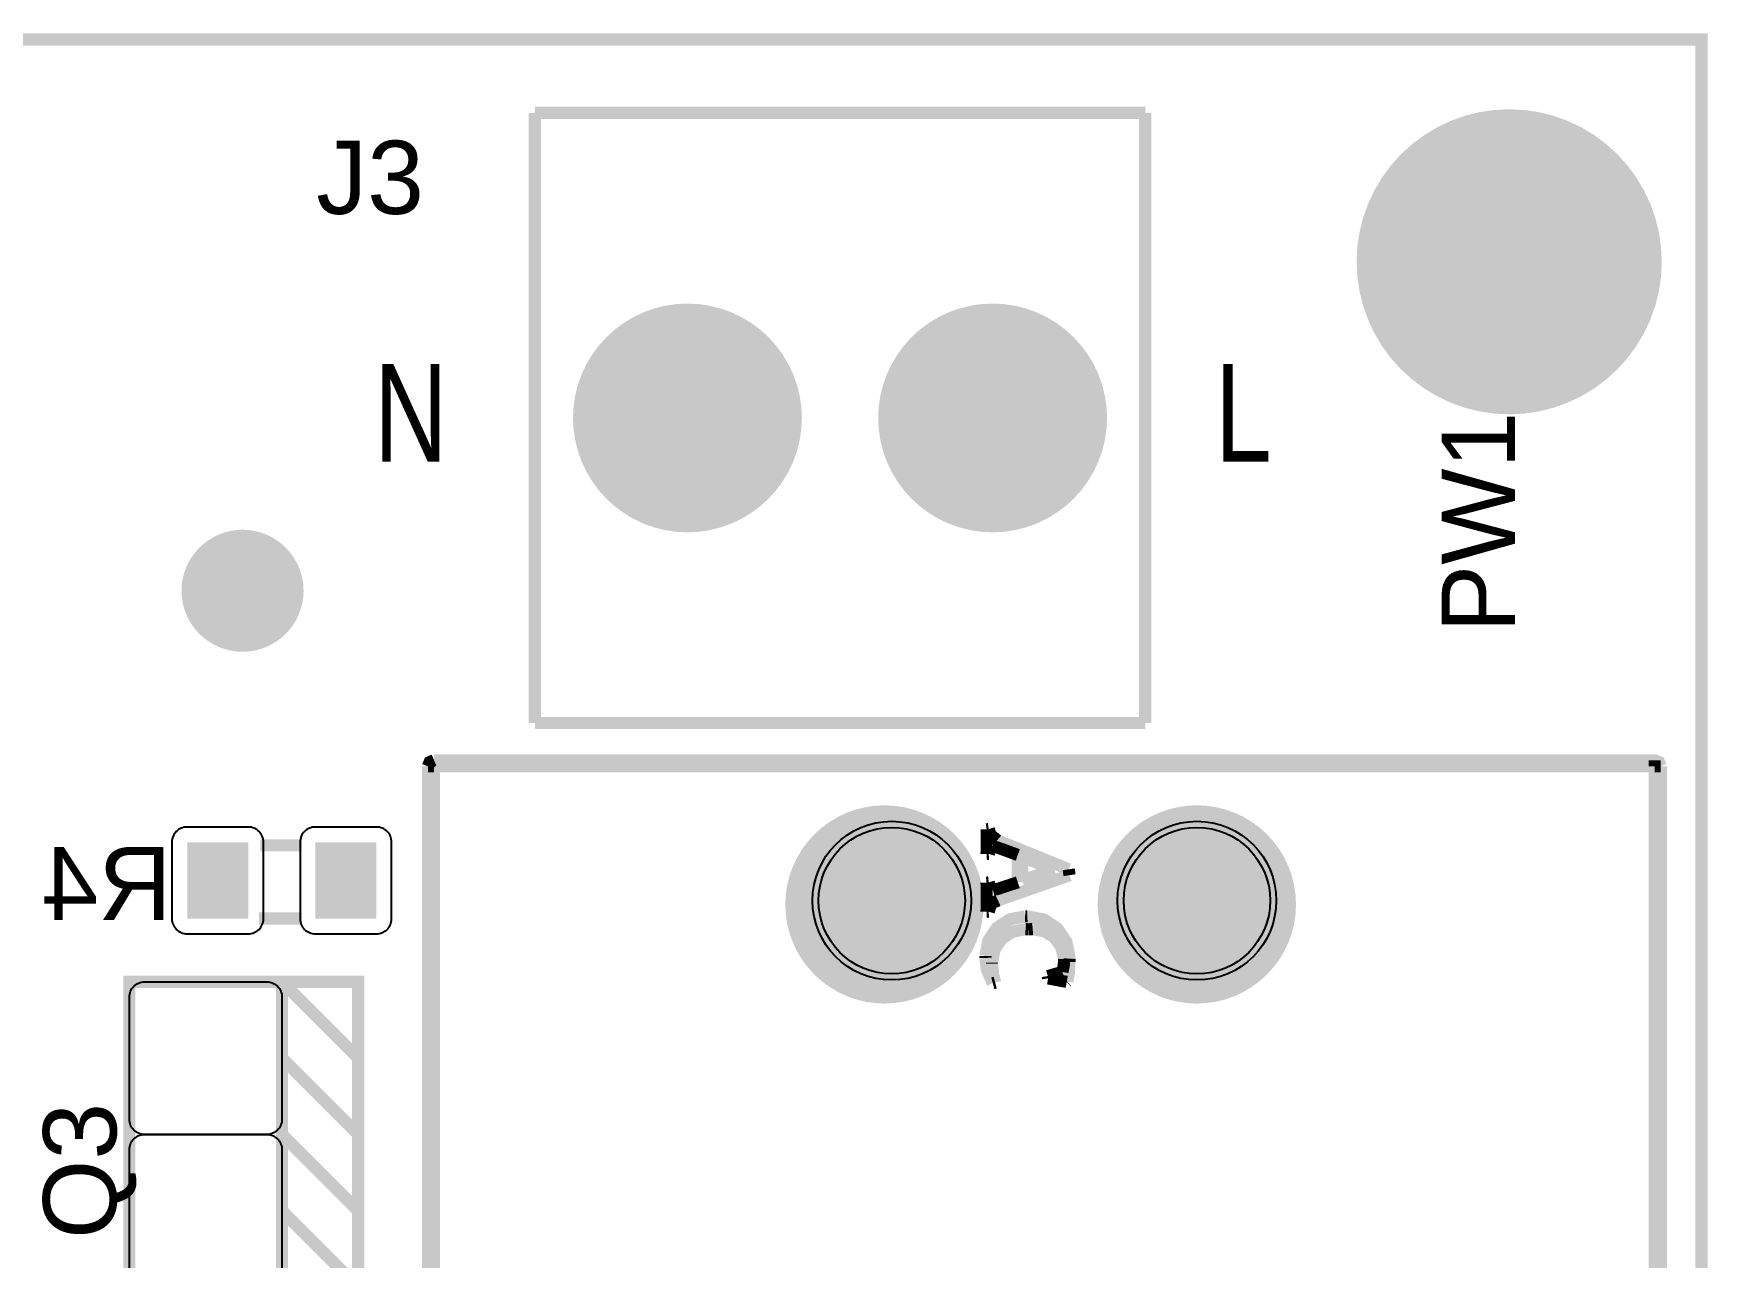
# Model space of a CAD drawing. Header units: inches. Extents: x -1.53 to 1.53, y -0.94 to 0.94.
# Drawn here: x 0.436 to 1.534, y 0.143 to 0.945 of the extents above; entities that cross this region are included whole.
import ezdxf

# ---------------------------------------------------------------- set-up
doc = ezdxf.new("R2010")
doc.units = ezdxf.units.IN
doc.layers.get('0').update_dxf_attribs({"linetype": 'CONTINUOUS'})

# ---------------------------------------------------------------- blocks, each defined once
blk = doc.blocks.new('RPAD')
blk.add_trace([(-0.5, -0.5), (-0.5, 0.5), (0.5, -0.5), (0.5, 0.5)])
blk = doc.blocks.new('EPAD')
at = {"const_width": 0.5}
blk.add_lwpolyline([(-0.25, 0, 1), (0.25, 0, 1)], format="xyb", close=True, dxfattribs=at)

msp = doc.modelspace()

# ---------------------------------------------------------------- linework, layer by layer
at = {"const_width": 0.008}
for points in [[(-1.529528, -0.940945), (1.529528, -0.940945), (1.529528, 0.940945), (-1.529528, 0.940945), (-1.529528, -0.940945)], [(-1.529528, -0.940945), (1.529528, -0.940945), (1.529528, 0.940945), (-1.529528, 0.940945), (-1.529528, -0.940945)], [(-1.529528, -0.940945), (1.529528, -0.940945), (1.529528, 0.940945), (-1.529528, 0.940945), (-1.529528, -0.940945)], [(0.764961, 0.492913), (0.764961, 0.892913)], [(1.164961, 0.892913), (0.764961, 0.892913)], [(0.764961, 0.492913), (0.764961, 0.892913)], [(1.164961, 0.892913), (0.764961, 0.892913)], [(0.764961, 0.492913), (0.764961, 0.892913)], [(1.164961, 0.892913), (0.764961, 0.892913)], [(1.164961, 0.492913), (1.164961, 0.892913)], [(1.164961, 0.492913), (1.164961, 0.892913)], [(1.164961, 0.492913), (1.164961, 0.892913)], [(1.164961, 0.492913), (0.764961, 0.492913)], [(1.164961, 0.492913), (0.764961, 0.492913)], [(1.164961, 0.492913), (0.764961, 0.492913)], [(0.698882, 0.468504), (0.696038, 0.467348), (0.694882, 0.464504)], [(0.698882, 0.468504), (0.696038, 0.467348), (0.694882, 0.464504)], [(0.698882, 0.468504), (0.696038, 0.467348), (0.694882, 0.464504)], [(0.698882, 0.468504), (1.498882, 0.468504), (1.501726, 0.467348), (1.502882, 0.464504)], [(1.498882, 0.464504), (0.698882, 0.464504), (0.698882, 0.468504)], [(0.698882, 0.468504), (1.498882, 0.468504), (1.501726, 0.467348), (1.502882, 0.464504)], [(1.498882, 0.464504), (0.698882, 0.464504), (0.698882, 0.468504)], [(0.698882, 0.468504), (1.498882, 0.468504), (1.501726, 0.467348), (1.502882, 0.464504)], [(1.498882, 0.464504), (0.698882, 0.464504), (0.698882, 0.468504)], [(1.498882, 0.468504), (1.498882, 0.464504)], [(1.498882, 0.468504), (1.498882, 0.464504)], [(1.498882, 0.468504), (1.498882, 0.464504)], [(0.694882, -0.887496), (0.694882, 0.464504)], [(0.698882, 0.464504), (0.694882, 0.464504)], [(0.694882, -0.887496), (0.694882, 0.464504)], [(0.698882, 0.464504), (0.694882, 0.464504)], [(0.694882, -0.887496), (0.694882, 0.464504)], [(0.698882, 0.464504), (0.694882, 0.464504)], [(0.698882, 0.464504), (0.698882, -0.887496)], [(0.698882, 0.464504), (0.698882, -0.887496)], [(0.698882, 0.464504), (0.698882, -0.887496)], [(1.502882, 0.464504), (1.498882, 0.464504)], [(1.498882, -0.887496), (1.498882, 0.464504)], [(1.502882, 0.464504), (1.498882, 0.464504)], [(1.498882, -0.887496), (1.498882, 0.464504)], [(1.502882, 0.464504), (1.498882, 0.464504)], [(1.498882, -0.887496), (1.498882, 0.464504)], [(1.502882, 0.464504), (1.502882, -0.887496)], [(1.502882, 0.464504), (1.502882, -0.887496)], [(1.502882, 0.464504), (1.502882, -0.887496)], [(1.061015, 0.423221), (1.062428, 0.423409)], [(1.061015, 0.423221), (1.062428, 0.423409)], [(1.061015, 0.423221), (1.062428, 0.423409)], [(1.061126, 0.415737), (1.061091, 0.419929), (1.061015, 0.423221)], [(1.061126, 0.415737), (1.061091, 0.419929), (1.061015, 0.423221)], [(1.061126, 0.415737), (1.061091, 0.419929), (1.061015, 0.423221)], [(1.061015, 0.407094), (1.061104, 0.411934), (1.061126, 0.415737)], [(1.061015, 0.407094), (1.061104, 0.411934), (1.061126, 0.415737)], [(1.061015, 0.407094), (1.061104, 0.411934), (1.061126, 0.415737)], [(1.062428, 0.423409), (1.06362, 0.419645)], [(1.062428, 0.423409), (1.06362, 0.419645)], [(1.062428, 0.423409), (1.06362, 0.419645)], [(1.068028, 0.416068), (1.063621, 0.419643)], [(1.068028, 0.416068), (1.063621, 0.419643)], [(1.068028, 0.416068), (1.063621, 0.419643)], [(1.068025, 0.416068), (1.11484, 0.397037)], [(1.068025, 0.416068), (1.11484, 0.397037)], [(1.068025, 0.416068), (1.11484, 0.397037)], [(0.612087, 0.412764), (0.585087, 0.412764)], [(0.612087, 0.412764), (0.585087, 0.412764)], [(0.612087, 0.412764), (0.585087, 0.412764)], [(1.062428, 0.407171), (1.061015, 0.407094)], [(1.062428, 0.407171), (1.061015, 0.407094)], [(1.062428, 0.407171), (1.061015, 0.407094)], [(1.06351, 0.410637), (1.062428, 0.407171)], [(1.06351, 0.410637), (1.062428, 0.407171)], [(1.06351, 0.410637), (1.062428, 0.407171)], [(1.065122, 0.41205), (1.06448, 0.411945), (1.063964, 0.411552), (1.06351, 0.410637)], [(1.065122, 0.41205), (1.06448, 0.411945), (1.063964, 0.411552), (1.06351, 0.410637)], [(1.065122, 0.41205), (1.06448, 0.411945), (1.063964, 0.411552), (1.06351, 0.410637)], [(1.070784, 0.410372), (1.067651, 0.411462), (1.065122, 0.41205)], [(1.070784, 0.410372), (1.067651, 0.411462), (1.065122, 0.41205)], [(1.070784, 0.410372), (1.067651, 0.411462), (1.065122, 0.41205)], [(1.081503, 0.406465), (1.070784, 0.410372)], [(1.081503, 0.406465), (1.070784, 0.410372)], [(1.081503, 0.406465), (1.070784, 0.410372)], [(1.081503, 0.388505), (1.081503, 0.406465)], [(1.081503, 0.388505), (1.081503, 0.406465)], [(1.081503, 0.388505), (1.081503, 0.406465)], [(1.084329, 0.405085), (1.084329, 0.38973)], [(1.105402, 0.396993), (1.084329, 0.405085)], [(1.084329, 0.405085), (1.084329, 0.38973)], [(1.105402, 0.396993), (1.084329, 0.405085)], [(1.084329, 0.405085), (1.084329, 0.38973)], [(1.105402, 0.396993), (1.084329, 0.405085)], [(1.115414, 0.393196), (1.068488, 0.37666)], [(1.115414, 0.393196), (1.068488, 0.37666)], [(1.115414, 0.393196), (1.068488, 0.37666)], [(1.084329, 0.38973), (1.105402, 0.396993)], [(1.084329, 0.38973), (1.105402, 0.396993)], [(1.084329, 0.38973), (1.105402, 0.396993)], [(1.11484, 0.397037), (1.115414, 0.393196)], [(1.11484, 0.397037), (1.115414, 0.393196)], [(1.11484, 0.397037), (1.115414, 0.393196)], [(1.061015, 0.388284), (1.062428, 0.388428)], [(1.061015, 0.388284), (1.062428, 0.388428)], [(1.061015, 0.388284), (1.062428, 0.388428)], [(1.061126, 0.378261), (1.061089, 0.383874), (1.061015, 0.388284)], [(1.061126, 0.378261), (1.061089, 0.383874), (1.061015, 0.388284)], [(1.061126, 0.378261), (1.061089, 0.383874), (1.061015, 0.388284)], [(1.062428, 0.388428), (1.063543, 0.384895)], [(1.062428, 0.388428), (1.063543, 0.384895)], [(1.062428, 0.388428), (1.063543, 0.384895)], [(1.065184, 0.383515), (1.063543, 0.384896)], [(1.065184, 0.383515), (1.063543, 0.384896)], [(1.065184, 0.383515), (1.063543, 0.384896)], [(1.065184, 0.383515), (1.065233, 0.383515)], [(1.065184, 0.383515), (1.065233, 0.383515)], [(1.065184, 0.383515), (1.065233, 0.383515)], [(1.065232, 0.383515), (1.068371, 0.384226), (1.070784, 0.385006)], [(1.065232, 0.383515), (1.068371, 0.384226), (1.070784, 0.385006)], [(1.065232, 0.383515), (1.068371, 0.384226), (1.070784, 0.385006)], [(1.070784, 0.385006), (1.081503, 0.388505)], [(1.070784, 0.385006), (1.081503, 0.388505)], [(1.070784, 0.385006), (1.081503, 0.388505)], [(1.061015, 0.369209), (1.061107, 0.374278), (1.061126, 0.378261)], [(1.061015, 0.369209), (1.061107, 0.374278), (1.061126, 0.378261)], [(1.061015, 0.369209), (1.061107, 0.374278), (1.061126, 0.378261)], [(1.062428, 0.369275), (1.061015, 0.369209)], [(1.062428, 0.369275), (1.061015, 0.369209)], [(1.062428, 0.369275), (1.061015, 0.369209)], [(1.063499, 0.372786), (1.062428, 0.369275)], [(1.063499, 0.372786), (1.062428, 0.369275)], [(1.063499, 0.372786), (1.062428, 0.369275)], [(1.068488, 0.37666), (1.06513, 0.375129), (1.064123, 0.374094), (1.063499, 0.372786)], [(1.068488, 0.37666), (1.06513, 0.375129), (1.064123, 0.374094), (1.063499, 0.372786)], [(1.068488, 0.37666), (1.06513, 0.375129), (1.064123, 0.374094), (1.063499, 0.372786)], [(0.612087, 0.364764), (0.584087, 0.364764)], [(0.612087, 0.364764), (0.584087, 0.364764)], [(0.612087, 0.364764), (0.584087, 0.364764)], [(1.086292, 0.366206), (1.076054, 0.3642), (1.067799, 0.358687), (1.062286, 0.350431), (1.06028, 0.340194)], [(1.086292, 0.366206), (1.076054, 0.3642), (1.067799, 0.358687), (1.062286, 0.350431), (1.06028, 0.340194)], [(1.086292, 0.366206), (1.076054, 0.3642), (1.067799, 0.358687), (1.062286, 0.350431), (1.06028, 0.340194)], [(1.086292, 0.366206), (1.087336, 0.366185)], [(1.086292, 0.366206), (1.087336, 0.366185)], [(1.086292, 0.366206), (1.087336, 0.366185)], [(1.087814, 0.366189), (1.087331, 0.366184)], [(1.087814, 0.366189), (1.087331, 0.366184)], [(1.087814, 0.366189), (1.087331, 0.366184)], [(1.087814, 0.366189), (1.098708, 0.364053), (1.107493, 0.358187), (1.113359, 0.349402), (1.115495, 0.338508)], [(1.087814, 0.366189), (1.098708, 0.364053), (1.107493, 0.358187), (1.113359, 0.349402), (1.115495, 0.338508)], [(1.087814, 0.366189), (1.098708, 0.364053), (1.107493, 0.358187), (1.113359, 0.349402), (1.115495, 0.338508)], [(1.086552, 0.357811), (1.077889, 0.356113), (1.070903, 0.351448), (1.066239, 0.344462), (1.064541, 0.335799)], [(1.086552, 0.357811), (1.077889, 0.356113), (1.070903, 0.351448), (1.066239, 0.344462), (1.064541, 0.335799)], [(1.086552, 0.357811), (1.077889, 0.356113), (1.070903, 0.351448), (1.066239, 0.344462), (1.064541, 0.335799)], [(1.086552, 0.357811), (1.0887, 0.357706)], [(1.086552, 0.357811), (1.0887, 0.357706)], [(1.086552, 0.357811), (1.0887, 0.357706)], [(1.09126, 0.357868), (1.088673, 0.357705)], [(1.09126, 0.357868), (1.088673, 0.357705)], [(1.09126, 0.357868), (1.088673, 0.357705)], [(1.09126, 0.357868), (1.099168, 0.356362), (1.10561, 0.352211), (1.110032, 0.345961), (1.111881, 0.338162)], [(1.09126, 0.357868), (1.099168, 0.356362), (1.10561, 0.352211), (1.110032, 0.345961), (1.111881, 0.338162)], [(1.09126, 0.357868), (1.099168, 0.356362), (1.10561, 0.352211), (1.110032, 0.345961), (1.111881, 0.338162)], [(1.060308, 0.338969), (1.06028, 0.340194)], [(1.060308, 0.338969), (1.06028, 0.340194)], [(1.060308, 0.338969), (1.06028, 0.340194)], [(1.065089, 0.32235), (1.0612, 0.331317), (1.060309, 0.338963)], [(1.065089, 0.32235), (1.0612, 0.331317), (1.060309, 0.338963)], [(1.065089, 0.32235), (1.0612, 0.331317), (1.060309, 0.338963)], [(1.110744, 0.329768), (1.111629, 0.334428), (1.111881, 0.338146)], [(1.110744, 0.329768), (1.111629, 0.334428), (1.111881, 0.338146)], [(1.110744, 0.329768), (1.111629, 0.334428), (1.111881, 0.338146)], [(1.115414, 0.336391), (1.114913, 0.329132), (1.113868, 0.323509)], [(1.115414, 0.336391), (1.114913, 0.329132), (1.113868, 0.323509)], [(1.115414, 0.336391), (1.114913, 0.329132), (1.113868, 0.323509)], [(1.115413, 0.336384), (1.115495, 0.338508)], [(1.115413, 0.336384), (1.115495, 0.338508)], [(1.115413, 0.336384), (1.115495, 0.338508)], [(1.064547, 0.335261), (1.064541, 0.335799)], [(1.064547, 0.335261), (1.064541, 0.335799)], [(1.064547, 0.335261), (1.064541, 0.335799)], [(1.064548, 0.335243), (1.065257, 0.328169), (1.066667, 0.322758)], [(1.064548, 0.335243), (1.065257, 0.328169), (1.066667, 0.322758)], [(1.064548, 0.335243), (1.065257, 0.328169), (1.066667, 0.322758)], [(1.101141, 0.327041), (1.110744, 0.329768)], [(1.101141, 0.327041), (1.110744, 0.329768)], [(1.101141, 0.327041), (1.110744, 0.329768)], [(1.101372, 0.325551), (1.101141, 0.327041)], [(1.101372, 0.325551), (1.101141, 0.327041)], [(1.101372, 0.325551), (1.101141, 0.327041)], [(1.113559, 0.323244), (1.101372, 0.325551)], [(1.113559, 0.323244), (1.101372, 0.325551)], [(1.113559, 0.323244), (1.101372, 0.325551)], [(0.499213, 0.023228), (0.599213, 0.023228), (0.599213, 0.323228), (0.499213, 0.323228), (0.499213, 0.023228)], [(0.499213, 0.023228), (0.599213, 0.023228), (0.599213, 0.323228), (0.499213, 0.323228), (0.499213, 0.023228)], [(0.499213, 0.023228), (0.599213, 0.023228), (0.599213, 0.323228), (0.499213, 0.323228), (0.499213, 0.023228)], [(0.599213, 0.323228), (0.649213, 0.323228), (0.649213, 0.023228), (0.599213, 0.023228)], [(0.599213, 0.323228), (0.649213, 0.273228)], [(0.599213, 0.323228), (0.649213, 0.323228), (0.649213, 0.023228), (0.599213, 0.023228)], [(0.599213, 0.323228), (0.649213, 0.273228)], [(0.599213, 0.323228), (0.649213, 0.323228), (0.649213, 0.023228), (0.599213, 0.023228)], [(0.599213, 0.323228), (0.649213, 0.273228)], [(1.066667, 0.322758), (1.065089, 0.32235)], [(1.066667, 0.322758), (1.065089, 0.32235)], [(1.066667, 0.322758), (1.065089, 0.32235)], [(1.113868, 0.323509), (1.113559, 0.323244)], [(1.113868, 0.323509), (1.113559, 0.323244)], [(1.113868, 0.323509), (1.113559, 0.323244)], [(0.599213, 0.273228), (0.649213, 0.223228)], [(0.599213, 0.273228), (0.649213, 0.223228)], [(0.599213, 0.273228), (0.649213, 0.223228)], [(0.599213, 0.223228), (0.649213, 0.173228)], [(0.599213, 0.223228), (0.649213, 0.173228)], [(0.599213, 0.223228), (0.649213, 0.173228)], [(0.599213, 0.173228), (0.649213, 0.123228)], [(0.599213, 0.173228), (0.649213, 0.123228)], [(0.599213, 0.173228), (0.649213, 0.123228)]]:
    msp.add_lwpolyline(points, dxfattribs=at)
for points in [[(0.577087, 0.424764), (0.537087, 0.424764), (0.536047, 0.424713), (0.535042, 0.424565), (0.534075, 0.424323), (0.533151, 0.423992), (0.532275, 0.423578), (0.531451, 0.423083), (0.530683, 0.422513), (0.529977, 0.421873), (0.529337, 0.421167), (0.528768, 0.4204), (0.528273, 0.419576), (0.527858, 0.418699), (0.527528, 0.417775), (0.527285, 0.416808), (0.527137, 0.415803), (0.527087, 0.414764), (0.527087, 0.364764), (0.527137, 0.363724), (0.527285, 0.362719), (0.527528, 0.361752), (0.527858, 0.360828), (0.528273, 0.359952), (0.528768, 0.359128), (0.529337, 0.358361), (0.529977, 0.357654), (0.530683, 0.357014), (0.531451, 0.356445), (0.532275, 0.35595), (0.533151, 0.355535), (0.534075, 0.355205), (0.535042, 0.354963), (0.536047, 0.354814), (0.537087, 0.354764), (0.577087, 0.354764), (0.578126, 0.354814), (0.579131, 0.354963), (0.580098, 0.355205), (0.581022, 0.355535), (0.581898, 0.35595), (0.582722, 0.356445), (0.58349, 0.357014), (0.584196, 0.357654), (0.584836, 0.358361), (0.585406, 0.359128), (0.5859, 0.359952), (0.586315, 0.360828), (0.586646, 0.361752), (0.586888, 0.362719), (0.587036, 0.363724), (0.587087, 0.364764), (0.587087, 0.414764), (0.587036, 0.415803), (0.586888, 0.416808), (0.586646, 0.417775), (0.586315, 0.418699), (0.5859, 0.419576), (0.585406, 0.4204), (0.584836, 0.421167), (0.584196, 0.421873), (0.58349, 0.422513), (0.582722, 0.423083), (0.581898, 0.423578), (0.581022, 0.423992), (0.580098, 0.424323), (0.579131, 0.424565), (0.578126, 0.424713), (0.577087, 0.424764)], [(0.661087, 0.424764), (0.621087, 0.424764), (0.620047, 0.424713), (0.619042, 0.424565), (0.618075, 0.424323), (0.617151, 0.423992), (0.616275, 0.423578), (0.615451, 0.423083), (0.614683, 0.422513), (0.613977, 0.421873), (0.613337, 0.421167), (0.612768, 0.4204), (0.612273, 0.419576), (0.611858, 0.418699), (0.611528, 0.417775), (0.611285, 0.416808), (0.611137, 0.415803), (0.611087, 0.414764), (0.611087, 0.364764), (0.611137, 0.363724), (0.611285, 0.362719), (0.611528, 0.361752), (0.611858, 0.360828), (0.612273, 0.359952), (0.612768, 0.359128), (0.613337, 0.358361), (0.613977, 0.357654), (0.614683, 0.357014), (0.615451, 0.356445), (0.616275, 0.35595), (0.617151, 0.355535), (0.618075, 0.355205), (0.619042, 0.354963), (0.620047, 0.354814), (0.621087, 0.354764), (0.661087, 0.354764), (0.662126, 0.354814), (0.663131, 0.354963), (0.664098, 0.355205), (0.665022, 0.355535), (0.665898, 0.35595), (0.666722, 0.356445), (0.66749, 0.357014), (0.668196, 0.357654), (0.668836, 0.358361), (0.669406, 0.359128), (0.6699, 0.359952), (0.670315, 0.360828), (0.670646, 0.361752), (0.670888, 0.362719), (0.671036, 0.363724), (0.671087, 0.364764), (0.671087, 0.414764), (0.671036, 0.415803), (0.670888, 0.416808), (0.670646, 0.417775), (0.670315, 0.418699), (0.6699, 0.419576), (0.669406, 0.4204), (0.668836, 0.421167), (0.668196, 0.421873), (0.66749, 0.422513), (0.666722, 0.423083), (0.665898, 0.423578), (0.665022, 0.423992), (0.664098, 0.424323), (0.663131, 0.424565), (0.662126, 0.424713), (0.661087, 0.424764)], [(0.599213, 0.313228), (0.599213, 0.233228), (0.599162, 0.232189), (0.599014, 0.231184), (0.598772, 0.230217), (0.598441, 0.229293), (0.598026, 0.228417), (0.597531, 0.227593), (0.596962, 0.226825), (0.596322, 0.226119), (0.595616, 0.225479), (0.594848, 0.224909), (0.594024, 0.224415), (0.593148, 0.224), (0.592224, 0.223669), (0.591257, 0.223427), (0.590252, 0.223279), (0.589213, 0.223228), (0.509213, 0.223228), (0.508173, 0.223279), (0.507168, 0.223427), (0.506201, 0.223669), (0.505277, 0.224), (0.504401, 0.224415), (0.503577, 0.224909), (0.502809, 0.225479), (0.502103, 0.226119), (0.501463, 0.226825), (0.500894, 0.227593), (0.500399, 0.228417), (0.499984, 0.229293), (0.499654, 0.230217), (0.499411, 0.231184), (0.499263, 0.232189), (0.499213, 0.233228), (0.499213, 0.313228), (0.499263, 0.314268), (0.499411, 0.315273), (0.499654, 0.31624), (0.499984, 0.317164), (0.500399, 0.31804), (0.500894, 0.318864), (0.501463, 0.319632), (0.502103, 0.320338), (0.502809, 0.320978), (0.503577, 0.321547), (0.504401, 0.322042), (0.505277, 0.322457), (0.506201, 0.322787), (0.507168, 0.32303), (0.508173, 0.323178), (0.509213, 0.323228), (0.589213, 0.323228), (0.590252, 0.323178), (0.591257, 0.32303), (0.592224, 0.322787), (0.593148, 0.322457), (0.594024, 0.322042), (0.594848, 0.321547), (0.595616, 0.320978), (0.596322, 0.320338), (0.596962, 0.319632), (0.597531, 0.318864), (0.598026, 0.31804), (0.598441, 0.317164), (0.598772, 0.31624), (0.599014, 0.315273), (0.599162, 0.314268), (0.599213, 0.313228)]]:
    msp.add_lwpolyline(points, close=True)
msp.add_lwpolyline([(0.499213, 0.133228), (0.499213, 0.213228), (0.499263, 0.214268), (0.499411, 0.215273), (0.499654, 0.21624), (0.499984, 0.217164), (0.500399, 0.21804), (0.500894, 0.218864), (0.501463, 0.219632), (0.502103, 0.220338), (0.502809, 0.220978), (0.503577, 0.221547), (0.504401, 0.222042), (0.505277, 0.222457), (0.506201, 0.222787), (0.507168, 0.22303), (0.508173, 0.223178), (0.509213, 0.223228), (0.589213, 0.223228), (0.590252, 0.223178), (0.591257, 0.22303), (0.592224, 0.222787), (0.593148, 0.222457), (0.594024, 0.222042), (0.594848, 0.221547), (0.595616, 0.220978), (0.596322, 0.220338), (0.596962, 0.219632), (0.597531, 0.218864), (0.598026, 0.21804), (0.598441, 0.217164), (0.598772, 0.21624), (0.599014, 0.215273), (0.599162, 0.214268), (0.599213, 0.213228), (0.599213, 0.213228), (0.599213, 0.133228)])
for centre, radius in [((0.998882, 0.376504), 0.052), ((0.998882, 0.376504), 0.052), ((0.998882, 0.376504), 0.052), ((1.198882, 0.376504), 0.052), ((1.198882, 0.376504), 0.052), ((1.198882, 0.376504), 0.052), ((0.998882, 0.376504), 0.048), ((0.998882, 0.376504), 0.048), ((0.998882, 0.376504), 0.048), ((1.198882, 0.376504), 0.048), ((1.198882, 0.376504), 0.048), ((1.198882, 0.376504), 0.048)]:
    msp.add_circle(centre, radius)

# ---------------------------------------------------------------- block references
for name, p, xscale, yscale in [('EPAD', (1.403543, 0.795276), 0.2, 0.2), ('EPAD', (0.864961, 0.692913), 0.15, 0.15), ('EPAD', (1.064961, 0.692913), 0.15, 0.15), ('EPAD', (0.573369, 0.579631), 0.08, 0.08), ('EPAD', (0.994094, 0.374016), 0.13, 0.13), ('EPAD', (1.198819, 0.374016), 0.13, 0.13), ('RPAD', (0.557087, 0.389764), 0.04, 0.05), ('RPAD', (0.641087, 0.389764), 0.04, 0.05)]:
    msp.add_blockref(name, p, dxfattribs=dict(xscale=xscale, yscale=yscale))

# ---------------------------------------------------------------- texts
for s, height, width, p in [('J3', 0.048, 1.041667, (0.621654, 0.826646)), ('J3', 0.048, 1.041667, (0.621654, 0.826646)), ('J3', 0.048, 1.041667, (0.621654, 0.826646)), ('N', 0.064, 0.78125, (0.659449, 0.66422)), ('N', 0.064, 0.78125, (0.659449, 0.66422)), ('N', 0.064, 0.78125, (0.659449, 0.66422)), ('L', 0.064, 0.78125, (1.21063, 0.66422)), ('L', 0.064, 0.78125, (1.21063, 0.66422)), ('L', 0.064, 0.78125, (1.21063, 0.66422))]:
    msp.add_text(s, height=height, dxfattribs=dict(width=width)).set_placement(p)
at = {"width": 1.041667}
for s, p in [('PW1', (1.407339, 0.552087)), ('PW1', (1.407339, 0.552087)), ('PW1', (1.407339, 0.552087)), ('Q3', (0.490677, 0.154724)), ('Q3', (0.490677, 0.154724)), ('Q3', (0.490677, 0.154724))]:
    msp.add_text(s, height=0.048, rotation=90, dxfattribs=at).set_placement(p)
at = {"text_generation_flag": 2, "width": 1.041667}
msp.add_text('R4', height=0.048, dxfattribs=at).set_placement((0.527039, 0.363709))
msp.add_text('R4', height=0.048, dxfattribs=at).set_placement((0.527039, 0.363709))
msp.add_text('R4', height=0.048, dxfattribs=at).set_placement((0.527039, 0.363709))

doc.saveas('drawing.dxf')
